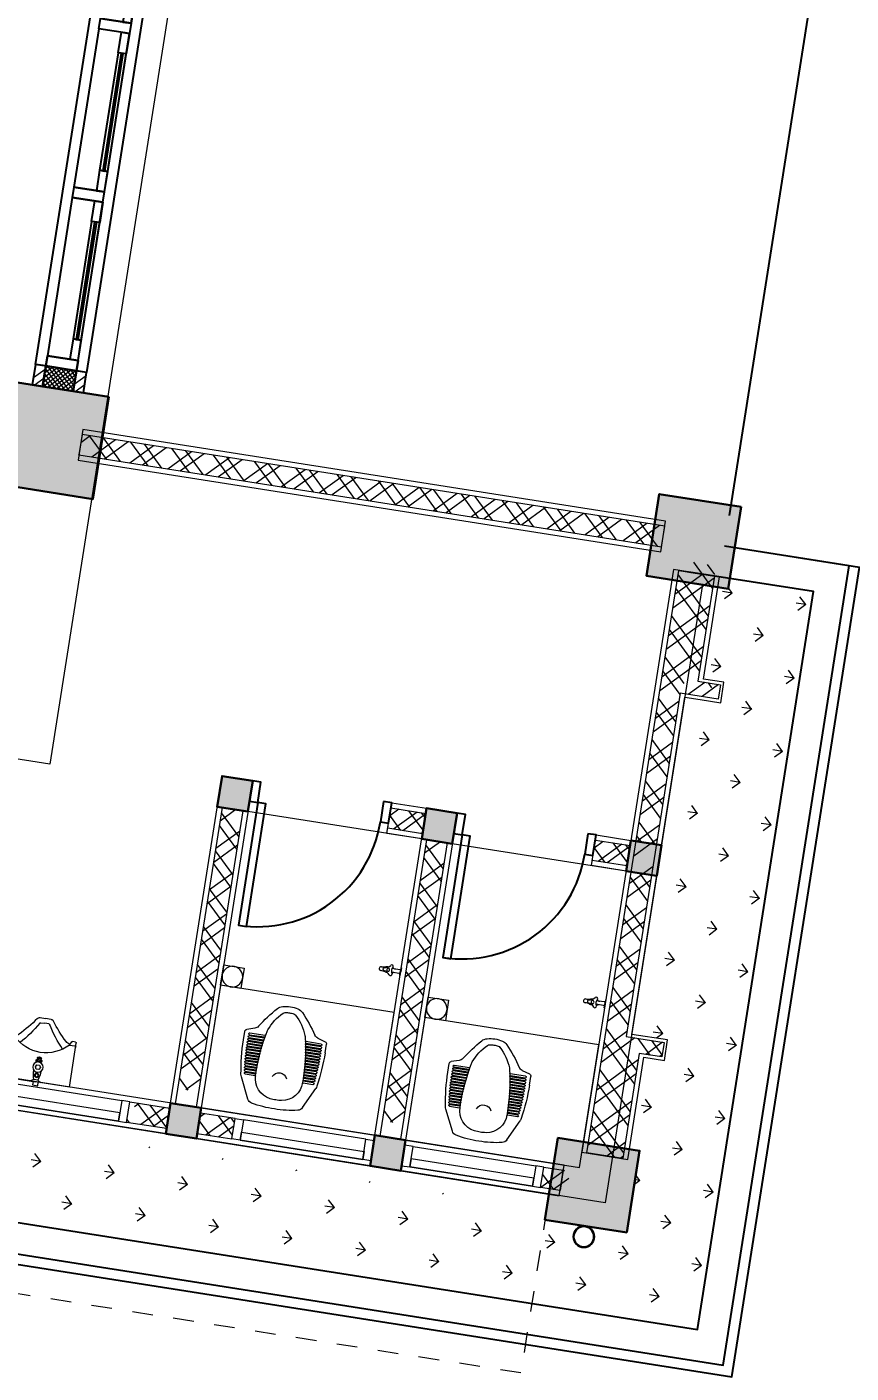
# Model space of a CAD drawing. Header units: inches. Extents: x 0 to 558, y -1 to 295.
# Drawn here: x 411.62 to 415.6, y 173.59 to 180.09 of the extents above; entities that cross this region are included whole.
import ezdxf

# ---------------------------------------------------------------- set-up
doc = ezdxf.new("R2010")
doc.units = ezdxf.units.IN
doc.header["$MEASUREMENT"] = 0
doc.linetypes.add('DASHED2', pattern=[0.375, 0.25, -0.125])
doc.layers.get('defpoints').update_dxf_attribs({"color": 1})
for name, color, linetype, lineweight in [('ALUM', 34, 'Continuous', 15), ('ars', 11, 'Continuous', 0), ('ARSIR', 31, 'Continuous', 5), ('ATAP', 3, 'Continuous', 20), ('balok', 1, 'Continuous', 30), ('hatch', 9, 'Continuous', 5), ('KOL', 1, 'Continuous', 30), ('lan', 7, 'Continuous', 15), ('RUMPUT', 93, 'Continuous', 0), ('SANITAIR', 15, 'Continuous', 9), ('tem', 5, 'Continuous', 20), ('u', 6, 'Continuous', 20)]:
    doc.layers.add(name, color=color, linetype=linetype, lineweight=lineweight)
for name, color, linetype in [('dinding', 3, 'Continuous'), ('KACA', 151, 'Continuous'), ('KERAMIK', 53, 'Continuous'), ('Kusen', 30, 'Continuous'), ('pvc', 12, 'Continuous'), ('SOLID', 9, 'Continuous')]:
    doc.layers.add(name, color=color, linetype=linetype)
doc.layers.add('POLYLINE TPAK', color=4, linetype='Continuous', lineweight=20, plot=False)
doc.styles.get("Standard").update_dxf_attribs({"font": 'arial.ttf'})
doc.dimstyles.new('sk-100 (SITE)', dxfattribs={"dimtxt": 1.5, "dimasz": 0.2, "dimexe": 0.2, "dimexo": 0, "dimgap": 0.1, "dimtad": 1, "dimdec": 0, "dimlfac": 100, "dimzin": 0, "dimdsep": 46, "dimtxsty": 'Standard', "dimblk": 'OBLIQUE', "dimcen": 0.09, "dimadec": 0, "dimazin": 0, "dimtfac": 1, "dimtdec": 0, "dimtofl": 0, "dimtmove": 0, "dimatfit": 3, "dimldrblk": 'OBLIQUE', "dimfxl": 1, "dimtolj": 1, "dimtzin": 0, "dimarcsym": 0})
pattern_1 = [(135, (0, 0), (-0.1010279, -0.1010279), []), (135, (4e-18, 0.06735), (-0.1010279, -0.1010279), [])]

# ---------------------------------------------------------------- blocks, each defined once
blk = doc.blocks.new('_Oblique')
at = {"color": 0, "linetype": 'ByBlock', "lineweight": -2}
blk.add_line((-0.5, -0.5), (0.5, 0.5), dxfattribs=at)
blk = doc.blocks.new('*D235')
at = {"layer": 'defpoints', "color": 0}
for p in [(448.6046, 173.8816), (448.7763, 171.3689), (401.2626, 170.6476)]:
    blk.add_point(p, dxfattribs=at)
at = {"layer": 'u', "color": 0, "lineweight": -2}
for p, q in [((448.6046, 173.8816), (448.7899, 171.1693)), ((401.4343, 168.1349), (448.7763, 171.3689)), ((401.2626, 170.6476), (401.4479, 167.9353))]:
    blk.add_line(p, q, dxfattribs=at)
at = {"layer": 'u', "color": 0, "lineweight": -2, "xscale": 0.2, "yscale": 0.2, "zscale": 0.2}
for p, rotation in [((448.7763, 171.3689), 3.907885873517684), ((401.4343, 168.1349), 183.9078858735177)]:
    blk.add_blockref('_Oblique', p, dxfattribs=dict(at, rotation=rotation))
at = {"layer": 'u', "color": 0, "insert": (425.0465, 170.6126), "char_height": 1.5, "attachment_point": 5, "rotation": 3.90789}
blk.add_mtext('\\A1;4745', dxfattribs=at)
blk = doc.blocks.new('KRAN ATAS')
for p, q in [((-0.0198, 0), (0, 0)), ((-0.0198, -0.0015), (-0.0198, 0)), ((0.0198, 0), (0, 0)), ((0.0198, -0.0015), (0.0198, 0)), ((-0.0193, -0.002), (0, -0.002)), ((-0.0087, -0.006), (-0.0087, -0.0441)), ((0.0193, -0.002), (0, -0.002)), ((0.0087, -0.006), (0.0087, -0.0441))]:
    blk.add_line(p, q)
for centre, radius, start, end in [((-0.0191, -0.047), 0.00682, 147.26029, 232.4214), ((-0.0188, -0.0464), 0.00682, 67.5786, 152.73971), ((-0.0514, -0.0871), 0.0447, 7.4918, 50.9581), ((-0.0193, -0.0015), 0.0005, 180, 270), ((0, -0.0187), 0.0268, 232.9628, 307.0372), ((0.0743, -0.0604), 0.0878, 182.05517, 189.0251), ((-0.0127, -0.006), 0.004, 0, 90), ((0.0743, -0.0604), 0.0878, 163.74856, 168.44459), ((-0.0388, -0.0275), 0.03, 343.74856, 0), ((-0.0004, -0.0613), 0.0068, 86.57707, 273.42293), ((0.0004, -0.0613), 0.0068, 266.57707, 93.42293), ((0.0514, -0.0871), 0.0447, 129.0419, 172.5082), ((0.0127, -0.006), 0.004, 90, 180), ((0.0388, -0.0275), 0.03, 180, 196.25144), ((-0.0743, -0.0604), 0.0878, 11.55541, 16.25144), ((-0.0743, -0.0604), 0.0878, 350.9749, 357.94483), ((0.0188, -0.0464), 0.00682, 27.26029, 112.4214), ((0.0193, -0.0015), 0.0005, 270, 0), ((0.0191, -0.047), 0.00682, 307.5786, 32.73971), ((-0.0892, -0.0965), 0.08, 0.35552, 16.20232), ((-0.0004, -0.0965), 0.0088, 176.85526, 272.64436), ((-0.0003, -0.0804), 0.00682, 187.5786, 272.73971), ((0.0003, -0.0804), 0.00682, 267.26029, 352.4214), ((0.0004, -0.0965), 0.0088, 267.35564, 3.14474), ((0.0892, -0.0965), 0.08, 163.79768, 179.64448)]:
    blk.add_arc(centre, radius, start, end)
blk = doc.blocks.new('kloset atas')
for p, q in [((-0.2, 0.306), (-0.2, 0.3478)), ((-0.1538, 0.3708), (-0.1915, 0.3593)), ((-0.1747, 0.3313), (-0.1019, 0.3313)), ((-0.1741, 0.345), (-0.0993, 0.345)), ((-0.1741, 0.3361), (-0.1019, 0.3361)), ((0.1741, 0.345), (0.0993, 0.345)), ((0.1741, 0.3361), (0.1019, 0.3361)), ((0.1747, 0.3313), (0.1019, 0.3313)), ((0.1538, 0.3708), (0.1915, 0.3593)), ((0.2, 0.306), (0.2, 0.3478)), ((-0.1754, 0.2904), (-0.1085, 0.2904)), ((-0.1754, 0.2815), (-0.1103, 0.2815)), ((-0.1753, 0.304), (-0.1065, 0.304)), ((-0.1753, 0.2951), (-0.1085, 0.2951)), ((-0.1753, 0.2767), (-0.1103, 0.2767)), ((-0.1753, 0.2678), (-0.1119, 0.2678)), ((-0.1751, 0.3177), (-0.1043, 0.3177)), ((-0.1751, 0.3088), (-0.1065, 0.3088)), ((-0.175, 0.2631), (-0.1119, 0.2631)), ((-0.1747, 0.3224), (-0.1043, 0.3224)), ((0.1747, 0.3224), (0.1043, 0.3224)), ((0.1751, 0.3177), (0.1043, 0.3177)), ((0.1751, 0.3088), (0.1065, 0.3088)), ((0.1753, 0.304), (0.1065, 0.304)), ((0.1753, 0.2951), (0.1085, 0.2951)), ((0.1754, 0.2904), (0.1085, 0.2904)), ((0.1754, 0.2815), (0.1103, 0.2815)), ((0.1753, 0.2767), (0.1103, 0.2767)), ((0.1753, 0.2678), (0.1119, 0.2678)), ((0.175, 0.2631), (0.1119, 0.2631)), ((-0.175, 0.2542), (-0.1132, 0.2542)), ((-0.1745, 0.2494), (-0.1132, 0.2494)), ((-0.1745, 0.2405), (-0.1144, 0.2405)), ((-0.1738, 0.2358), (-0.1144, 0.2358)), ((-0.1738, 0.2269), (-0.1154, 0.2269)), ((-0.173, 0.2221), (-0.1154, 0.2221)), ((-0.173, 0.2132), (-0.1162, 0.2132)), ((-0.1719, 0.2085), (-0.1162, 0.2085)), ((-0.1719, 0.1996), (-0.1168, 0.1996)), ((0.175, 0.2542), (0.1132, 0.2542)), ((0.1745, 0.2494), (0.1132, 0.2494)), ((0.1745, 0.2405), (0.1144, 0.2405)), ((0.1738, 0.2358), (0.1144, 0.2358)), ((0.1738, 0.2269), (0.1154, 0.2269)), ((0.173, 0.2221), (0.1154, 0.2221)), ((0.173, 0.2132), (0.1162, 0.2132)), ((0.1719, 0.2085), (0.1162, 0.2085)), ((0.1719, 0.1996), (0.1168, 0.1996)), ((-0.1707, 0.1948), (-0.1168, 0.1948)), ((-0.1707, 0.1859), (-0.1172, 0.1859)), ((-0.1693, 0.1812), (-0.1172, 0.1812)), ((-0.1693, 0.1723), (-0.1173, 0.1723)), ((-0.1678, 0.1676), (-0.1173, 0.1676)), ((-0.1678, 0.1586), (-0.1173, 0.1586)), ((-0.166, 0.1539), (-0.1173, 0.1539)), ((-0.166, 0.145), (-0.1172, 0.145)), ((0.1707, 0.1948), (0.1168, 0.1948)), ((0.1707, 0.1859), (0.1172, 0.1859)), ((0.1693, 0.1812), (0.1172, 0.1812)), ((0.166, 0.145), (0.1172, 0.145)), ((0.1693, 0.1723), (0.1173, 0.1723)), ((0.1678, 0.1676), (0.1173, 0.1676)), ((0.1678, 0.1586), (0.1173, 0.1586)), ((0.166, 0.1539), (0.1173, 0.1539)), ((-0.1336, 0.0275), (-0.1818, 0.1282)), ((0.1336, 0.0275), (0.1818, 0.1282))]:
    blk.add_line(p, q)
for centre, radius, start, end in [((0.5381, -0.0629), 0.8096, 137.75416, 146.58705), ((0.1435, 0.2831), 0.2509, 133.87855, 158.96955), ((-0.0261, 0.4494), 0.0475, 103.4838, 137.75416), ((0.0001, 0.3402), 0.1598, 90.03404, 103.4838), ((-0.0181, 0.451), 0.0178, 99.30537, 133.87855), ((0.0001, 0.3402), 0.1302, 90.0418, 99.30537), ((-0.0001, 0.3402), 0.1598, 76.5162, 89.96596), ((-0.0001, 0.3402), 0.1302, 80.69463, 89.9582), ((0.0181, 0.451), 0.0178, 46.12145, 80.69463), ((-0.1435, 0.2831), 0.2509, 21.03045, 46.12145), ((0.0261, 0.4494), 0.0475, 42.24584, 76.5162), ((-0.5381, -0.0629), 0.8096, 33.41295, 42.24584), ((-0.188, 0.3478), 0.012, 106.98371, 180), ((-0.1747, 0.3269), 0.00445, 90, 270), ((-0.1741, 0.3405), 0.00445, 90, 270), ((-0.1625, 0.3992), 0.0297, 286.98371, 326.58705), ((0.8219, 0.1639), 0.9369, 167.60377, 181.04193), ((-0.1019, 0.3337), 0.00237, 270, 90), ((-0.0993, 0.3474), 0.00237, 270, 348.7357), ((-0.0353, 0.3518), 0.0593, 158.96955, 167.12628), ((0.0353, 0.3518), 0.0593, 12.87372, 21.03045), ((-0.8219, 0.1639), 0.9369, 358.95807, 12.39623), ((0.0993, 0.3474), 0.00237, 191.2643, 270), ((0.1019, 0.3337), 0.00237, 90, 270), ((0.1625, 0.3992), 0.0297, 213.41295, 253.01629), ((0.1741, 0.3405), 0.00445, 270, 90), ((0.1747, 0.3269), 0.00445, 270, 90), ((0.188, 0.3478), 0.012, 0, 73.01629), ((0.8917, 0.3183), 1.0917, 180.64465, 189.35641), ((-0.1753, 0.2996), 0.00445, 90, 270), ((-0.1754, 0.2859), 0.00445, 90, 270), ((-0.1753, 0.2723), 0.00445, 90, 270), ((-0.1751, 0.3132), 0.00445, 90, 270), ((-0.175, 0.2586), 0.00445, 90, 270), ((-0.1119, 0.2655), 0.00237, 270, 90), ((-0.1103, 0.2791), 0.00237, 270, 90), ((-0.1085, 0.2928), 0.00237, 270, 90), ((-0.1065, 0.3064), 0.00237, 270, 90), ((-0.1043, 0.3201), 0.00237, 270, 90), ((0.1043, 0.3201), 0.00237, 90, 270), ((0.1065, 0.3064), 0.00237, 90, 270), ((0.1085, 0.2928), 0.00237, 90, 270), ((0.1103, 0.2791), 0.00237, 90, 270), ((0.1119, 0.2655), 0.00237, 90, 270), ((0.175, 0.2586), 0.00445, 270, 90), ((0.1751, 0.3132), 0.00445, 270, 90), ((0.1753, 0.2996), 0.00445, 270, 90), ((0.1753, 0.2723), 0.00445, 270, 90), ((0.1754, 0.2859), 0.00445, 270, 90), ((-0.8917, 0.3183), 1.0917, 350.64359, 359.35535), ((-0.1745, 0.245), 0.00445, 90, 270), ((-0.1738, 0.2313), 0.00445, 90, 270), ((-0.173, 0.2177), 0.00445, 90, 270), ((-0.1719, 0.204), 0.00445, 90, 270), ((-0.1168, 0.1972), 0.00237, 270, 90), ((-0.1162, 0.2109), 0.00237, 270, 90), ((-0.1154, 0.2245), 0.00237, 270, 90), ((-0.1144, 0.2382), 0.00237, 270, 90), ((-0.1132, 0.2518), 0.00237, 270, 90), ((0.1132, 0.2518), 0.00237, 90, 270), ((0.1144, 0.2382), 0.00237, 90, 270), ((0.1154, 0.2245), 0.00237, 90, 270), ((0.1162, 0.2109), 0.00237, 90, 270), ((0.1168, 0.1972), 0.00237, 90, 270), ((0.1719, 0.204), 0.00445, 270, 90), ((0.173, 0.2177), 0.00445, 270, 90), ((0.1738, 0.2313), 0.00445, 270, 90), ((0.1745, 0.245), 0.00445, 270, 90), ((-0.1444, 0.1462), 0.0415, 187.43664, 205.58841), ((-0.1707, 0.1904), 0.00445, 90, 270), ((-0.1693, 0.1767), 0.00445, 90, 270), ((-0.1678, 0.1631), 0.00445, 90, 270), ((-0.166, 0.1495), 0.00445, 90, 270), ((-0.1173, 0.1699), 0.00237, 270, 90), ((-0.1173, 0.1563), 0.00237, 270, 90), ((-0.1172, 0.1836), 0.00237, 270, 90), ((-0.1172, 0.1426), 0.00237, 1.71865, 90), ((-0.0139, 0.1457), 0.1009, 179.36458, 261.9631), ((-0.001, 0.1409), 0.0359, 88.3993, 159.7102), ((0.001, 0.1409), 0.0359, 20.2898, 91.6007), ((0.0139, 0.1457), 0.1009, 278.0369, 0.63542), ((0.1172, 0.1836), 0.00237, 90, 270), ((0.1172, 0.1426), 0.00237, 90, 178.28135), ((0.1173, 0.1699), 0.00237, 90, 270), ((0.1173, 0.1563), 0.00237, 90, 270), ((0.166, 0.1495), 0.00445, 270, 90), ((0.1678, 0.1631), 0.00445, 270, 90), ((0.1693, 0.1767), 0.00445, 270, 90), ((0.1707, 0.1904), 0.00445, 270, 90), ((0.1444, 0.1462), 0.0415, 334.41159, 352.56336), ((-0.1068, 0.0403), 0.0297, 205.58841, 257.907), ((-0.0062, 0.5097), 0.5098, 257.907, 270.70014), ((-0.0063, 0.1994), 0.1551, 261.9445, 272.3259), ((0.0063, 0.1994), 0.1551, 267.6741, 278.0555), ((0.0062, 0.5097), 0.5098, 269.29986, 282.093), ((0.1068, 0.0403), 0.0297, 282.093, 334.41159)]:
    blk.add_arc(centre, radius, start, end)
blk = doc.blocks.new('URINOIR ATAS')
at = {"layer": 'SANITAIR'}
for p, q in [((-0.027, 0.31), (0, 0.31)), ((-0.0198, 0.2864), (0, 0.2864)), ((0.027, 0.31), (0, 0.31)), ((0.0198, 0.2864), (0, 0.2864)), ((-0.165, 0), (-0.165, 0.2151)), ((-0.16, 0.2201), (-0.1473, 0.2201)), ((-0.1332, 0.2011), (-0.16, 0.2011)), ((-0.1332, 0.2011), (-0.143, 0.2176)), ((0.1332, 0.2011), (0.143, 0.2176)), ((0.1332, 0.2011), (0.16, 0.2011)), ((0.16, 0.2201), (0.1473, 0.2201)), ((0.165, 0), (0.165, 0.2151)), ((-0.0122, 0.1168), (0.0115, 0.1168)), ((-0.0113, 0.0974), (0.011, 0.0974)), ((-0.0112, 0.1072), (0.0111, 0.1072)), ((-0.0087, 0.112), (-0.0087, 0.1072)), ((-0.0075, 0.1132), (0.0078, 0.1132)), ((-0.0028, 0.1168), (-0.0028, 0.1132)), ((0.0026, 0.1168), (0.0026, 0.1132)), ((0.009, 0.112), (0.009, 0.1072)), ((-0.165, 0), (0, 0)), ((-0.009, 0.0103), (-0.0257, 0)), ((-0.0127, -0.0167), (-0.0127, 0)), ((-0.009, 0.0103), (0.0108, 0.0103)), ((0.165, 0), (0, 0)), ((0.0108, 0.0103), (0.0265, 0)), ((0.0127, 0), (0.0127, -0.0167)), ((0.0127, -0.0167), (-0.0127, -0.0167))]:
    blk.add_line(p, q, dxfattribs=at)
for points in [[(-0.0111, 0.1072, 0.164804), (-0.0121, 0.1069, 0.105758), (-0.013, 0.1058, 0.068984), (-0.0136, 0.1043, 0.055178), (-0.0139, 0.1024, 0.055178), (-0.0137, 0.1004, 0.068984), (-0.0131, 0.0989, 0.105758), (-0.0122, 0.0977, 0.164804), (-0.0113, 0.0974, 0.164804), (-0.0103, 0.0977, 0.105758), (-0.0093, 0.0988, 0.068984), (-0.0088, 0.1003, 0.055178), (-0.0085, 0.1023, 0.055178), (-0.0087, 0.1043, 0.068984), (-0.0093, 0.1058, 0.105758), (-0.0102, 0.1069, 0.164804)], [(0, 0.0974, 0.070821), (0.0028, 0.0978, 0.082428), (0.005, 0.0988, 0.106823), (0.0065, 0.1005, 0.13413), (0.007, 0.1023, 0.13413), (0.0065, 0.1041, 0.106823), (0.005, 0.1058, 0.082428), (0.0028, 0.1069, 0.070821), (0, 0.1072, 0.070821), (-0.0028, 0.1069, 0.082428), (-0.005, 0.1058, 0.106823), (-0.0065, 0.1041, 0.13413), (-0.007, 0.1023, 0.13413), (-0.0065, 0.1005, 0.106823), (-0.005, 0.0988, 0.082428), (-0.0028, 0.0978, 0.070821)], [(0.0111, 0.1072, 0.164804), (0.0102, 0.1069, 0.105758), (0.0092, 0.1058, 0.068984), (0.0086, 0.1043, 0.055178), (0.0084, 0.1024, 0.055178), (0.0086, 0.1004, 0.068984), (0.0091, 0.0989, 0.105758), (0.0101, 0.0977, 0.164804), (0.011, 0.0974, 0.164804), (0.0119, 0.0977, 0.105758), (0.0129, 0.0988, 0.068984), (0.0135, 0.1003, 0.055178), (0.0137, 0.1023, 0.055178), (0.0135, 0.1043, 0.068984), (0.013, 0.1058, 0.105758), (0.012, 0.1069, 0.164804)]]:
    blk.add_lwpolyline(points, format="xyb", close=True, dxfattribs=at)
blk.add_lwpolyline([(0.0065, 0.0614), (0.0126, 0.0719), (0.0065, 0.0824), (-0.0056, 0.0824), (-0.0117, 0.0719), (-0.0056, 0.0614)], close=True, dxfattribs=at)
for centre, radius in [((0, 0.072), 0.025), ((0.0002, 0.032), 0.0106), ((0, 0.0319), 0.00723)]:
    blk.add_circle(centre, radius, dxfattribs=at)
for centre, radius, start, end in [((-0.6138, 0.7181), 0.7085, 314.76544, 324.21792), ((-0.4765, 0.5364), 0.5177, 315.9836, 330.73363), ((-0.027, 0.2952), 0.0148, 90, 144.21792), ((-0.0198, 0.2805), 0.00593, 90, 150.73363), ((0.0198, 0.2805), 0.00593, 29.26637, 90), ((0.4765, 0.5364), 0.5177, 209.26637, 224.0164), ((0.027, 0.2952), 0.0148, 35.78208, 90), ((0.6138, 0.7181), 0.7085, 215.78208, 225.23456), ((-0.16, 0.2151), 0.005, 90, 180), ((-0.16, 0.1961), 0.005, 90, 180), ((-0.1473, 0.2151), 0.005, 30.58586, 90), ((-0.1513, 0.2563), 0.055, 287.36023, 311.4179), ((0.0012, 0.3316), 0.1873, 224.1477, 269.64221), ((-0.0012, 0.3316), 0.1873, 270.35779, 315.8523), ((0.1513, 0.2563), 0.055, 228.5821, 252.63977), ((0.1473, 0.2151), 0.005, 90, 149.41414), ((0.16, 0.2151), 0.005, 0, 90), ((0.16, 0.1961), 0.005, 0, 90), ((-0.0004, 0.1057), 0.0162, 43.01693, 136.98307), ((-0.0075, 0.112), 0.00119, 90, 180), ((0.0078, 0.112), 0.00119, 0, 90), ((0.1202, 0.0571), 0.1375, 181.34816, 199.92359), ((-0.1902, 0.0624), 0.2077, 345.47033, 357.66921)]:
    blk.add_arc(centre, radius, start, end, dxfattribs=at)
blk = doc.blocks.new('JMSQ1')
at = {"layer": 'ars'}
h = blk.add_hatch(dxfattribs=at)
h.set_pattern_fill('ANSI32', color=256, scale=0.01, style=0)
h.set_pattern_definition([(315, (-1.75, 0.25), (-0.06735, -0.06735), []), (315, (-1.7051, 0.25), (-0.06735, -0.06735), [])])
h.paths.add_polyline_path([(-1.75, 0.2), (-1.65, 0.2), (-1.65, 0.25), (-1.75, 0.25)])
h = blk.add_hatch(dxfattribs=at)
h.set_pattern_fill('ANSI32', color=256, scale=0.01, style=0)
h.set_pattern_definition([(315, (1.7, 0.25), (-0.06735, -0.06735), []), (315, (1.7449, 0.25), (-0.06735, -0.06735), [])])
h.paths.add_polyline_path([(1.7, 0.2), (1.8, 0.2), (1.8, 0.25), (1.7, 0.25)])
h = blk.add_hatch(dxfattribs=at)
h.set_pattern_fill('ANSI32', color=256, scale=0.01, style=0)
h.set_pattern_definition([(315, (-1.75, 0.05), (-0.06735, -0.06735), []), (315, (-1.7051, 0.05), (-0.06735, -0.06735), [])])
h.paths.add_polyline_path([(-1.75, 0), (-1.65, 0), (-1.65, 0.05), (-1.75, 0.05)])
h = blk.add_hatch(dxfattribs=at)
h.set_pattern_fill('ANSI32', color=256, scale=0.01, style=0)
h.set_pattern_definition([(315, (1.7, 0.05), (-0.06735, -0.06735), []), (315, (1.7449, 0.05), (-0.06735, -0.06735), [])])
h.paths.add_polyline_path([(1.7, 0), (1.8, 0), (1.8, 0.05), (1.7, 0.05)])
at = {"layer": 'hatch', "ltscale": 0.01}
h = blk.add_hatch(dxfattribs=at)
h.set_pattern_fill('ANSI37,_O', color=256, scale=0.005)
h.set_pattern_definition([(315, (-1.75, 0.2), (-0.0112253, -0.0112253), []), (225, (-1.75, 0.2), (-0.0112253, 0.0112253), [])])
h.paths.add_polyline_path([(-1.75, 0.05), (-1.65, 0.05), (-1.65, 0.2), (-1.75, 0.2)])
h = blk.add_hatch(dxfattribs=at)
h.set_pattern_fill('ANSI37,_O', color=256, scale=0.005)
h.set_pattern_definition([(315, (1.7, 0.2), (-0.0112253, -0.0112253), []), (225, (1.7, 0.2), (-0.0112253, 0.0112253), [])])
h.paths.add_polyline_path([(1.7, 0.05), (1.8, 0.05), (1.8, 0.2), (1.7, 0.2)])
at = {"layer": 'balok', "ltscale": 0.01}
for points in [[(-1.75, 0.05), (-1.65, 0.05), (-1.65, 0.2), (-1.75, 0.2)], [(1.7, 0.05), (1.8, 0.05), (1.8, 0.2), (1.7, 0.2)]]:
    blk.add_lwpolyline(points, close=True, dxfattribs=at)
at = {"layer": 'dinding', "ltscale": 0.01}
for points in [[(-1.75, 0.2), (-1.65, 0.2), (-1.65, 0.25), (-1.75, 0.25)], [(1.7, 0), (-1.65, 0), (-1.65, 0.25), (1.7, 0.25)], [(1.7, 0.2), (1.8, 0.2), (1.8, 0.25), (1.7, 0.25)], [(-1.75, 0), (-1.65, 0), (-1.65, 0.05), (-1.75, 0.05)], [(1.7, 0), (1.8, 0), (1.8, 0.05), (1.7, 0.05)]]:
    blk.add_lwpolyline(points, close=True, dxfattribs=at)
at = {"layer": 'KACA', "ltscale": 0.01}
for points in [[(-1.5, 0.185), (-0.925, 0.185), (-0.925, 0.175), (-1.5, 0.175)], [(-0.675, 0.185), (-0.1, 0.185), (-0.1, 0.175), (-0.675, 0.175)], [(0.725, 0.185), (0.15, 0.185), (0.15, 0.175), (0.725, 0.175)], [(1.55, 0.185), (0.975, 0.185), (0.975, 0.175), (1.55, 0.175)]]:
    blk.add_lwpolyline(points, close=True, dxfattribs=at)
at = {"layer": 'Kusen', "ltscale": 0.01}
for points in [[(-1.65, 0.2), (-1.6, 0.2), (-1.6, 0.05), (-1.65, 0.05)], [(-1.6, 0.2), (-1.5, 0.2), (-1.5, 0.16), (-1.6, 0.16)], [(-1.6, 0.2), (-0.825, 0.2), (-0.825, 0.05), (-1.6, 0.05)], [(-1.5, 0.2), (-0.925, 0.2), (-0.925, 0.16), (-1.5, 0.16)], [(-0.925, 0.16), (-0.825, 0.16), (-0.825, 0.2), (-0.925, 0.2)], [(-0.825, 0.2), (-0.775, 0.2), (-0.775, 0.05), (-0.825, 0.05)], [(-0.775, 0.2), (-0.675, 0.2), (-0.675, 0.16), (-0.775, 0.16)], [(-0.775, 0.2), (0, 0.2), (0, 0.05), (-0.775, 0.05)], [(-0.675, 0.2), (-0.1, 0.2), (-0.1, 0.16), (-0.675, 0.16)], [(-0.1, 0.16), (0, 0.16), (0, 0.2), (-0.1, 0.2)], [(0, 0.2), (0.05, 0.2), (0.05, 0.05), (0, 0.05)], [(0.15, 0.16), (0.05, 0.16), (0.05, 0.2), (0.15, 0.2)], [(0.825, 0.2), (0.05, 0.2), (0.05, 0.05), (0.825, 0.05)], [(0.725, 0.2), (0.15, 0.2), (0.15, 0.16), (0.725, 0.16)], [(0.825, 0.2), (0.725, 0.2), (0.725, 0.16), (0.825, 0.16)], [(0.875, 0.2), (0.825, 0.2), (0.825, 0.05), (0.875, 0.05)], [(0.975, 0.16), (0.875, 0.16), (0.875, 0.2), (0.975, 0.2)], [(1.65, 0.2), (0.875, 0.2), (0.875, 0.05), (1.65, 0.05)], [(1.55, 0.2), (0.975, 0.2), (0.975, 0.16), (1.55, 0.16)], [(1.65, 0.2), (1.55, 0.2), (1.55, 0.16), (1.65, 0.16)], [(1.65, 0.2), (1.7, 0.2), (1.7, 0.05), (1.65, 0.05)], [(1.7, 0.2), (1.65, 0.2), (1.65, 0.05), (1.7, 0.05)]]:
    blk.add_lwpolyline(points, close=True, dxfattribs=at)
blk = doc.blocks.new('BV3')
at = {"ltscale": 0.01}
for points in [[(0, 0.3), (0, 0.34), (-0.1, 0.34), (-0.1, 0.3)], [(-0.1, -0.3), (-0.1, 0.3), (0, 0.3), (0, -0.3)], [(0, 0.3), (-0.04, 0.3), (-0.04, -0.3), (0, -0.3)], [(0, -0.34), (0, -0.3), (-0.1, -0.3), (-0.1, -0.34)]]:
    blk.add_lwpolyline(points, close=True, dxfattribs=at)
blk = doc.blocks.new('K1a')
at = {"layer": 'SOLID', "ltscale": 0.01}
h = blk.add_hatch(color=256, dxfattribs=at)
h.dxf.hatch_style = 1
h.paths.add_polyline_path([(-0.25, -0.25), (0.25, -0.25), (0.25, 0.25), (-0.25, 0.25)])
at = {"layer": 'KOL'}
blk.add_lwpolyline([(-0.25, -0.25), (0.25, -0.25), (0.25, 0.25), (-0.25, 0.25)], close=True, dxfattribs=at)
blk = doc.blocks.new('KMSQ2')
at = {"layer": 'SOLID', "ltscale": 0.01}
h = blk.add_hatch(color=256, dxfattribs=at)
h.dxf.hatch_style = 1
h.paths.add_polyline_path([(-0.2, -0.2), (0.2, -0.2), (0.2, 0.2), (-0.2, 0.2)])
at = {"layer": 'KOL'}
blk.add_lwpolyline([(-0.2, -0.2), (0.2, -0.2), (0.2, 0.2), (-0.2, 0.2)], close=True, dxfattribs=at)
blk = doc.blocks.new('DENAH LT1')
at = {"layer": 'ars'}
h = blk.add_hatch(dxfattribs=at)
h.set_pattern_fill('ANSI32', color=256, scale=0.35, angle=22.78008, style=0)
h.set_pattern_definition([(225, (-416.92963, 21.92142), (0.092807765, -0.092807765), []), (225, (-416.9915, 21.92142), (0.092807765, -0.092807765), [])])
h.paths.add_polyline_path([(8.05, 0.3), (7.95, 0.3), (7.95, 3.15), (8.05, 3.15)])
at = {"layer": 'ars', "ltscale": 0.01}
h = blk.add_hatch(dxfattribs=at)
h.set_pattern_fill('ANSI32', color=256, scale=0.015, angle=90, style=0)
h.set_pattern_definition(pattern_1)
h.paths.add_polyline_path([(8.05, 0.3), (7.95, 0.3), (7.95, 3.15), (8.05, 3.15)])
at = {"layer": 'ars'}
h = blk.add_hatch(dxfattribs=at)
h.set_pattern_fill('ANSI32', color=256, scale=0.35, angle=22.78008, style=0)
h.set_pattern_definition([(135, (-413.77963, -7.39642), (0.092807765, 0.092807765), []), (135, (-413.8415, -7.39642), (0.092807765, 0.092807765), [])])
h.paths.add_polyline_path([(11.2, 2.42), (11.1, 2.42), (11.1, 2.225), (11.2, 2.225)])
h = blk.add_hatch(dxfattribs=at)
h.set_pattern_fill('ANSI32', color=256, scale=0.35, angle=22.78008, style=0)
h.set_pattern_definition([(225, (-413.77963, 12.09142), (0.092807765, -0.092807765), []), (225, (-413.8415, 12.09142), (0.092807765, -0.092807765), [])])
h.paths.add_polyline_path([(11.1, 2.225), (11.2, 2.225), (11.2, 2.395), (11.1, 2.395)])
h = blk.add_hatch(dxfattribs=at)
h.set_pattern_fill('ANSI32', color=256, scale=0.35, angle=112.78008, style=0)
h.set_pattern_definition([(135, (8.875, 431.80105), (-0.092807765, -0.092807765), []), (135, (8.875, 431.86292), (-0.092807765, -0.092807765), [])])
h.paths.add_polyline_path([(9.625, 2.2), (9.625, 2.1), (11, 2.1), (11, 2.2)])
at = {"layer": 'ars', "ltscale": 0.01}
h = blk.add_hatch(dxfattribs=at)
h.set_pattern_fill('ANSI32', color=256, scale=0.015, style=0)
h.set_pattern_definition([(45, (0, -5.15), (-0.1010279, 0.1010279), []), (45, (0.06735, -5.15), (-0.1010279, 0.1010279), [])])
h.paths.add_polyline_path([(9.625, 2.2), (9.625, 2.1), (11, 2.1), (11, 2.2)])
at = {"layer": 'ars'}
h = blk.add_hatch(dxfattribs=at)
h.set_pattern_fill('ANSI32', color=256, scale=0.35, angle=22.78008, style=0)
h.set_pattern_definition([(225, (-413.77963, 11.77142), (0.092807765, -0.092807765), []), (225, (-413.8415, 11.77142), (0.092807765, -0.092807765), [])])
h.paths.add_polyline_path([(11.1, 1.905), (11.2, 1.905), (11.2, 2.075), (11.1, 2.075)])
h = blk.add_hatch(dxfattribs=at)
h.set_pattern_fill('ANSI32', color=256, scale=0.35, angle=22.78008, style=0)
h.set_pattern_definition([(135, (-413.77963, -7.79142), (0.092807765, 0.092807765), []), (135, (-413.8415, -7.79142), (0.092807765, 0.092807765), [])])
h.paths.add_polyline_path([(11.1, 1.905), (11.2, 1.905), (11.2, 2.075), (11.1, 2.075)])
h = blk.add_hatch(dxfattribs=at)
h.set_pattern_fill('ANSI32', color=256, scale=0.35, angle=22.78008, style=0)
h.set_pattern_definition([(135, (-415.37963, -8.47142), (0.092807765, 0.092807765), []), (135, (-415.4415, -8.47142), (0.092807765, 0.092807765), [])])
h.paths.add_polyline_path([(9.5, 1.395), (9.6, 1.395), (9.6, 1.225), (9.5, 1.225)])
h = blk.add_hatch(dxfattribs=at)
h.set_pattern_fill('ANSI32', color=256, scale=0.01, style=0)
h.set_pattern_definition([(45, (-2065.45405, -432.06782), (-0.067351921, 0.067351921), []), (45, (-2065.40915, -432.06782), (-0.067351921, 0.067351921), [])])
h.paths.add_polyline_path([(9.6, 1.395), (9.5, 1.395), (9.5, 1.225), (9.6, 1.225)])
h = blk.add_hatch(dxfattribs=at)
h.set_pattern_fill('ANSI32', color=256, scale=0.35, angle=112.78008, style=0)
h.set_pattern_definition([(135, (8.875, 430.80105), (-0.092807765, -0.092807765), []), (135, (8.875, 430.86292), (-0.092807765, -0.092807765), [])])
h.paths.add_polyline_path([(9.625, 1.2), (9.625, 1.1), (11, 1.1), (11, 1.2)])
at = {"layer": 'ars', "ltscale": 0.01}
h = blk.add_hatch(dxfattribs=at)
h.set_pattern_fill('ANSI32', color=256, scale=0.015, style=0)
h.set_pattern_definition([(45, (5e-11, -6.15), (-0.1010279, 0.1010279), []), (45, (0.06735, -6.15), (-0.1010279, 0.1010279), [])])
h.paths.add_polyline_path([(9.625, 1.2), (9.625, 1.1), (11, 1.1), (11, 1.2)])
at = {"layer": 'ars'}
h = blk.add_hatch(dxfattribs=at)
h.set_pattern_fill('ANSI32', color=256, scale=0.35, angle=22.78008, style=0)
h.set_pattern_definition([(135, (-415.37963, -9.47142), (0.092807765, 0.092807765), []), (135, (-415.4415, -9.47142), (0.092807765, 0.092807765), [])])
h.paths.add_polyline_path([(9.5, 0.395), (9.6, 0.395), (9.6, 0.225), (9.5, 0.225)])
h = blk.add_hatch(dxfattribs=at)
h.set_pattern_fill('ANSI32', color=256, scale=0.01, style=0)
h.set_pattern_definition([(45, (-2065.45405, -433.06782), (-0.067351921, 0.067351921), []), (45, (-2065.40915, -433.06782), (-0.067351921, 0.067351921), [])])
h.paths.add_polyline_path([(9.6, 0.395), (9.5, 0.395), (9.5, 0.225), (9.6, 0.225)])
h = blk.add_hatch(dxfattribs=at)
h.set_pattern_fill('ANSI32', color=256, scale=0.35, angle=22.78008, style=0)
h.set_pattern_definition([(135, (-413.77963, -9.47142), (0.092807765, 0.092807765), []), (135, (-413.8415, -9.47142), (0.092807765, 0.092807765), [])])
h.paths.add_polyline_path([(11.1, 0.395), (11.2, 0.395), (11.2, 0.3), (11.1, 0.3)])
h = blk.add_hatch(dxfattribs=at)
h.set_pattern_fill('ANSI32', color=256, scale=0.35, angle=22.78008, style=0)
h.set_pattern_definition([(225, (-413.77963, 10.13358), (0.092807765, -0.092807765), []), (225, (-413.8415, 10.13358), (0.092807765, -0.092807765), [])])
h.paths.add_polyline_path([(11.2, 0.395), (11.1, 0.395), (11.1, 0.2672), (11.2, 0.2672)])
at = {"layer": 'ars', "ltscale": 0.01}
h = blk.add_hatch(dxfattribs=at)
h.set_pattern_fill('ANSI32', color=256, scale=0.015, angle=90, style=0)
h.set_pattern_definition(pattern_1)
h.paths.add_polyline_path([(8.1, 0.025), (8.665, 0.025), (8.665, -0.085), (8.685, -0.085), (8.685, 0.1), (9.475, 0.1), (9.475, 0.2), (8.1, 0.2)])
h = blk.add_hatch(dxfattribs=at)
h.set_pattern_fill('ANSI32', color=256, scale=0.015, style=0)
h.set_pattern_definition([(45, (21.15, 0), (-0.1010279, 0.1010279), []), (45, (21.21735, 0), (-0.1010279, 0.1010279), [])])
h.paths.add_polyline_path([(10.485, -0.085), (10.485, 0.025), (11, 0.025), (11, 0.2), (8.15, 0.2), (8.15, 0.025), (8.665, 0.025), (8.665, -0.085), (8.735, -0.085), (8.735, 0.1), (10.415, 0.1), (10.415, -0.085)])
h = blk.add_hatch(dxfattribs=at)
h.set_pattern_fill('ANSI32', color=256, scale=0.015, angle=90, style=0)
h.set_pattern_definition(pattern_1)
h.paths.add_polyline_path([(9.625, 0.2), (11, 0.2), (11, 0.025), (10.485, 0.025), (10.485, -0.085), (10.415, -0.085), (10.415, 0.1), (9.625, 0.1)])
at = {"layer": 'RUMPUT', "ltscale": 0.01}
h = blk.add_hatch(dxfattribs=at)
h.set_pattern_fill('GRASS', color=256, scale=0.01, style=0)
h.set_pattern_definition([(90, (0, 0), (-0.1796051, 0.1796051), [0.047625, -0.3115852]), (45, (0, 0), (-0.179605, 0.179605), [0.047625, -0.206375]), (135, (0, 0), (-0.179605, -0.179605), [0.047625, -0.206375])])
edge = h.paths.add_edge_path()
edge.add_line((11.76, 7.3), (11.4519, 7.3))
edge.add_arc((11.401, 7.302), 0.051, 182.24747, 357.75253, ccw=False)
edge.add_line((11.35, 7.3), (11.35, 7.1))
edge.add_line((11.35, 7.1), (11.3, 7.1))
edge.add_line((11.3, 7.1), (11.3, 6.225))
edge.add_line((11.3, 6.225), (11.275, 6.225))
edge.add_line((11.275, 6.225), (11.275, 4.375))
edge.add_line((11.275, 4.375), (11.3, 4.375))
edge.add_line((11.3, 4.375), (11.3, 3.5))
edge.add_line((11.3, 3.5), (11.35, 3.5))
edge.add_line((11.35, 3.5), (11.35, 3.1))
edge.add_line((11.35, 3.1), (11.325, 3.1))
edge.add_line((11.325, 3.1), (11.325, 2.65))
edge.add_line((11.325, 2.65), (11.3, 2.65))
edge.add_line((11.3, 2.65), (11.3, 0.8))
edge.add_line((11.3, 0.8), (11.325, 0.8))
edge.add_line((11.325, 0.8), (11.325, 0.35))
edge.add_line((11.325, 0.35), (11.35, 0.35))
edge.add_line((11.35, 0.35), (11.35, -0.05))
edge.add_line((11.35, -0.05), (10.95, -0.05))
edge.add_line((10.95, -0.05), (10.95, 0))
edge.add_line((10.95, 0), (10.5, 0))
edge.add_line((10.5, 0), (10.5, -0.1))
edge.add_line((10.5, -0.1), (10.4, -0.1))
edge.add_line((10.4, -0.1), (10.4, 0.075))
edge.add_line((10.4, 0.075), (8.75, 0.075))
edge.add_line((8.75, 0.075), (8.75, -0.1))
edge.add_line((8.75, -0.1), (8.65, -0.1))
edge.add_line((8.65, -0.1), (8.65, 0))
edge.add_line((8.65, 0), (8.2, 0))
edge.add_line((8.2, 0), (8.2, -0.05))
edge.add_line((8.2, -0.05), (8.15, -0.05))
edge.add_line((8.15, -0.05), (8.15, -0.46))
edge.add_line((8.15, -0.46), (11.76, -0.46))
edge.add_line((11.76, -0.46), (11.76, 7.3))
at = {"layer": 'SOLID'}
for points in [[(9.625, 2.225), (9.625, 2.075), (9.475, 2.075), (9.475, 2.225)], [(11.225, 2.225), (11.225, 2.075), (11.075, 2.075), (11.075, 2.225)], [(9.625, 1.225), (9.625, 1.075), (9.475, 1.075), (9.475, 1.225)], [(11.225, 1.225), (11.225, 1.075), (11.075, 1.075), (11.075, 1.225)], [(11.225, 1.225), (11.225, 1.075), (11.075, 1.075), (11.075, 1.225)], [(9.625, 0.225), (9.625, 0.075), (9.475, 0.075), (9.475, 0.225)]]:
    blk.add_hatch(color=256, dxfattribs=at).paths.add_polyline_path(points)
at = {"ltscale": 0.01}
for points in [[(11.35, 7.5), (11.96, 7.5), (11.96, -0.66), (8, -0.66), (8, 0)], [(11.35, 7.5), (11.91, 7.5), (11.91, -0.61), (8, -0.61), (8, 0)], [(11.35, 7.35), (11.76, 7.35), (11.76, -0.46), (8.15, -0.46), (8.15, 0.15)]]:
    blk.add_lwpolyline(points, dxfattribs=at)
at = {"layer": 'ATAP', "linetype": 'DASHED2', "ltscale": 0.3}
blk.add_lwpolyline([(11.3, 0.35), (12.1, 0.35), (12.1, 3.1), (11.225, 3.1)], dxfattribs=at)
at = {"layer": 'KERAMIK', "ltscale": 0.01}
blk.add_lwpolyline([(-3.85, 0), (7.85, 0)], dxfattribs=at)
at = {"layer": 'KOL'}
for points in [[(9.625, 2.225), (9.625, 2.075), (9.475, 2.075), (9.475, 2.225)], [(11.225, 2.225), (11.225, 2.075), (11.075, 2.075), (11.075, 2.225)], [(9.625, 1.225), (9.625, 1.075), (9.475, 1.075), (9.475, 1.225)], [(11.225, 1.225), (11.225, 1.075), (11.075, 1.075), (11.075, 1.225)], [(11.225, 1.225), (11.225, 1.075), (11.075, 1.075), (11.075, 1.225)], [(9.625, 0.225), (9.625, 0.075), (9.475, 0.075), (9.475, 0.225)]]:
    blk.add_lwpolyline(points, close=True, dxfattribs=at)
at = {"layer": 'Kusen'}
for points in [[(9.475, 2.075), (9.575, 2.075), (9.575, 2.035), (9.475, 2.035)], [(9.475, 1.435), (9.575, 1.435), (9.575, 1.395), (9.475, 1.395)], [(9.475, 1.075), (9.575, 1.075), (9.575, 1.035), (9.475, 1.035)], [(9.475, 0.435), (9.575, 0.435), (9.575, 0.395), (9.475, 0.395)]]:
    blk.add_lwpolyline(points, close=True, dxfattribs=at)
at = {"layer": 'Kusen', "ltscale": 0.2}
for points in [[(9.575, 2.035), (10.175, 2.035), (10.175, 1.995), (9.575, 1.995), (9.575, 2.035)], [(9.575, 1.035), (10.175, 1.035), (10.175, 0.995), (9.575, 0.995), (9.575, 1.035)]]:
    blk.add_lwpolyline(points, dxfattribs=at)
for points in [[(10.175, 2.035, -0.414214), (9.575, 1.435, -1)], [(10.175, 1.035, -0.414214), (9.575, 0.435, -1)]]:
    blk.add_lwpolyline(points, format="xyb", dxfattribs=at)
at = {"layer": 'lan'}
for points in [[(9.625, 1.225), (9.625, 2.075)], [(9.625, 0.225), (9.625, 1.075)]]:
    blk.add_lwpolyline(points, dxfattribs=at)
for points in [[(11.075, 1.225), (10.475, 1.225), (10.475, 2.075), (11.075, 2.075)], [(11.075, 0.225), (10.475, 0.225), (10.475, 1.075), (11.075, 1.075)]]:
    blk.add_lwpolyline(points, close=True, dxfattribs=at)
at = {"layer": 'lan', "ltscale": 0.01}
blk.add_lwpolyline([(8, 0), (8, -1.025)], dxfattribs=at)
at = {"layer": 'pvc', "ltscale": 0.01}
for radius in [0.051, 0.049]:
    blk.add_circle((11.402, 0.152), radius, dxfattribs=at)
at = {"layer": 'SANITAIR'}
for points in [[(10.475, 2.075), (10.375, 2.075), (10.375, 1.975), (10.475, 1.975)], [(10.475, 1.075), (10.375, 1.075), (10.375, 0.975), (10.475, 0.975)]]:
    blk.add_lwpolyline(points, close=True, dxfattribs=at)
for centre in [(10.425, 2.025), (10.425, 1.025)]:
    blk.add_circle(centre, 0.05, dxfattribs=at)
at = {"layer": 'tem'}
for points in [[(8.075, 0.3), (7.925, 0.3), (7.925, 3.15), (8.075, 3.15)], [(8.05, 0.3), (7.95, 0.3), (7.95, 3.15), (8.05, 3.15)], [(11.225, 0.3), (11.075, 0.3), (11.075, 3.1), (11.225, 3.1)], [(11.2, 2.42), (11.1, 2.42), (11.1, 2.225), (11.2, 2.225)], [(9.475, 2.225), (9.475, 2.075), (11.075, 2.075), (11.075, 2.225)], [(9.625, 2.2), (9.625, 2.1), (11.075, 2.1), (11.075, 2.2)], [(11.2, 1.905), (11.1, 1.905), (11.1, 2.075), (11.2, 2.075)], [(9.625, 1.395), (9.475, 1.395), (9.475, 1.225), (9.625, 1.225)], [(9.475, 1.225), (9.475, 1.075), (11.075, 1.075), (11.075, 1.225)], [(9.625, 1.2), (9.625, 1.1), (11.075, 1.1), (11.075, 1.2)], [(9.625, 0.395), (9.475, 0.395), (9.475, 0.225), (9.625, 0.225)], [(11.2, 0.395), (11.1, 0.395), (11.1, 0.3), (11.2, 0.3)], [(10.4, 0.075), (8.75, 0.075), (8.75, 0), (8.75, -0.1), (8.65, -0.1), (8.65, 0), (8.15, 0), (8.15, 0.225), (11, 0.225), (11, 0), (10.5, 0), (10.5, -0.1), (10.4, -0.1)], [(10.485, -0.085), (10.485, 0.025), (11, 0.025), (11, 0.2), (8.15, 0.2), (8.15, 0.025), (8.665, 0.025), (8.665, -0.085), (8.735, -0.085), (8.735, 0.1), (10.415, 0.1), (10.415, -0.085)]]:
    blk.add_lwpolyline(points, close=True, dxfattribs=at)
for points in [[(9.5547, 1.395), (9.5, 1.395), (9.5, 1.225), (9.6, 1.225), (9.6, 1.395), (9.5893, 1.395)], [(9.5547, 0.395), (9.5, 0.395), (9.5, 0.225), (9.6, 0.225), (9.6, 0.395), (9.5893, 0.395)]]:
    blk.add_lwpolyline(points, dxfattribs=at)
at = {"xscale": -1, "rotation": 180}
blk.add_blockref('JMSQ1', (5.95, 3.425), dxfattribs=at)
at = {"layer": 'ALUM', "xscale": -1}
for p, rotation in [((11.2, 2.76), 180), ((11.2, 0.735), 179.9999999998264)]:
    blk.add_blockref('BV3', p, dxfattribs=dict(at, rotation=rotation))
at = {"layer": 'ALUM'}
blk.add_blockref('BV3', (11.2, 1.565), dxfattribs=at)
at = {"layer": 'ARSIR', "rotation": 90}
blk.add_blockref('URINOIR ATAS', (11.075, 2.885), dxfattribs=at)
at = {"layer": 'KOL', "ltscale": 0.01}
for name, p in [('K1a', (8, 3.3)), ('KMSQ2', (8, 0.15))]:
    blk.add_blockref(name, p, dxfattribs=at)
at = {"layer": 'KOL', "ltscale": 0.01, "xscale": -1}
blk.add_blockref('KMSQ2', (11.15, 0.15), dxfattribs=at)
at = {"layer": 'SANITAIR', "rotation": 90}
for p in [(11.025, 1.725), (11.025, 0.725)]:
    blk.add_blockref('kloset atas', p, dxfattribs=at)
at = {"layer": 'SANITAIR', "xscale": -1, "rotation": 180}
for p in [(10.275, 1.225), (10.275, 0.225)]:
    blk.add_blockref('KRAN ATAS', p, dxfattribs=at)

msp = doc.modelspace()

# ---------------------------------------------------------------- hatches: boundary and pattern name
at = {"layer": 'RUMPUT'}
h = msp.add_hatch(dxfattribs=at)
h.set_pattern_fill('GRASS', color=256, scale=0.03, angle=356.66969, style=0)
h.set_pattern_definition([(86.66969, (37.0798, 226.14725), (-0.5066041, 0.569206), [0.142875, -0.934755]), (41.66969, (37.0798, 226.14725), (-0.5066045, 0.5692064), [0.142875, -0.619125]), (131.66969, (37.0798, 226.14725), (-0.5692064, -0.5066045), [0.142875, -0.619125])])
edge = h.paths.add_edge_path()
edge.add_line((394.22, 171.6524), (402.698, 171.6524))
edge.add_line((402.698, 171.6524), (406.8633, 171.9326))
edge.add_line((406.8633, 171.9326), (407.1349, 173.6574))
edge.add_line((407.1349, 173.6574), (416.4205, 172.1948))
edge.add_line((416.4205, 172.1948), (417.0895, 176.4425))
edge.add_line((417.0895, 176.4425), (434.0908, 173.7645))
edge.add_line((434.0908, 173.7645), (442.2259, 174.3118))
edge.add_line((442.2259, 174.3118), (445.141, 192.7643))
edge.add_line((445.141, 192.7643), (418.5729, 196.9616))
edge.add_line((418.5729, 196.9616), (402.3997, 199.5091))
edge.add_line((402.3997, 199.5091), (401.9329, 196.5456))
edge.add_line((401.9329, 196.5456), (390.18, 198.3869))
edge.add_arc((380.07, 186.8365), 15.35, 48.80437, 90)
edge.add_line((380.07, 202.1865), (288.3873, 202.1865))
edge.add_arc((288.3873, 203.9865), 1.8, 180, 270, ccw=False)
edge.add_line((286.5873, 203.9865), (286.5873, 204.7646))
edge.add_line((286.5873, 204.7646), (489.7232, 202.4653))
edge.add_line((489.7232, 202.4653), (489.009, 190.7748))
edge.add_line((489.009, 190.7748), (447.5074, 192.7549))
edge.add_line((447.5074, 192.7549), (448.3956, 174.0667))
edge.add_line((448.3956, 174.0667), (421.3302, 172.0652))
edge.add_line((421.3302, 172.0652), (401.0645, 170.836))
edge.add_line((401.0645, 170.836), (400.9341, 157.9843))
edge.add_line((400.9341, 157.9843), (400.8036, 145.1327))
edge.add_line((400.8036, 145.1327), (400.9017, 135.2859))
edge.add_line((400.9017, 135.2859), (401.5003, 132.6794))
edge.add_line((401.5003, 132.6794), (401.2595, 116.478))
edge.add_line((401.2595, 116.478), (378.6535, 115.7086))
edge.add_line((378.6535, 115.7086), (368.9216, 115.7377))
edge.add_line((368.9216, 115.7377), (346.0892, 112.9076))
edge.add_line((346.0892, 112.9076), (341.1309, 112.1001))
edge.add_line((341.1309, 112.1001), (333.7244, 111.8362))
edge.add_line((333.7244, 111.8362), (331.0738, 112.2718))
edge.add_line((331.0738, 112.2718), (324.3803, 115.2754))
edge.add_line((324.3803, 115.2754), (321.6092, 115.9684))
edge.add_line((321.6092, 115.9684), (289.1333, 113.6571))
edge.add_line((289.1333, 113.6571), (289.1333, 118.0715))
edge.add_line((289.1333, 118.0715), (380.22, 118.0715))
edge.add_arc((380.22, 133.2715), 15.2, 270, 360)
edge.add_line((395.42, 133.2715), (395.42, 171.6524))

# ---------------------------------------------------------------- linework, layer by layer
at = {"layer": 'POLYLINE TPAK'}
msp.add_lwpolyline([(411.7316, 176.5297), (399.9024, 178.393), (400.5365, 182.4184), (398.8325, 182.6868), (399.4432, 186.564), (401.1472, 186.2956), (401.7812, 190.3209), (405.6337, 189.7141), (405.6104, 189.5659), (413.5871, 188.3095)], close=True, dxfattribs=at)
msp.add_lwpolyline([(418.0179, 189.4059), (416.1041, 177.2557), (415.9559, 177.279), (415.9792, 177.4272), (415.0408, 177.575), (415.0097, 177.3775), (414.8862, 177.3969), (414.4155, 174.4088), (407.4761, 175.5018), (407.4566, 175.3783), (407.0615, 175.4406)], dxfattribs=at)

# ---------------------------------------------------------------- block references
at = {"xscale": -1, "rotation": 81.04867514402711}
msp.add_blockref('DENAH LT1', (416.2362, 185.4854), dxfattribs=at)

# ---------------------------------------------------------------- dimensions: what is measured, and where the dimension line sits
at = {"layer": 'u'}
dim = msp.add_aligned_dim(p1=(401.2626, 170.6476), p2=(448.6046, 173.8816), distance=-2.5186, dimstyle='sk-100 (SITE)', dxfattribs=at)
dim.commit()
dim.dimension.update_dxf_attribs({"geometry": '*D235', "text_midpoint": (425.0465, 170.6126)})

doc.saveas('drawing.dxf')
